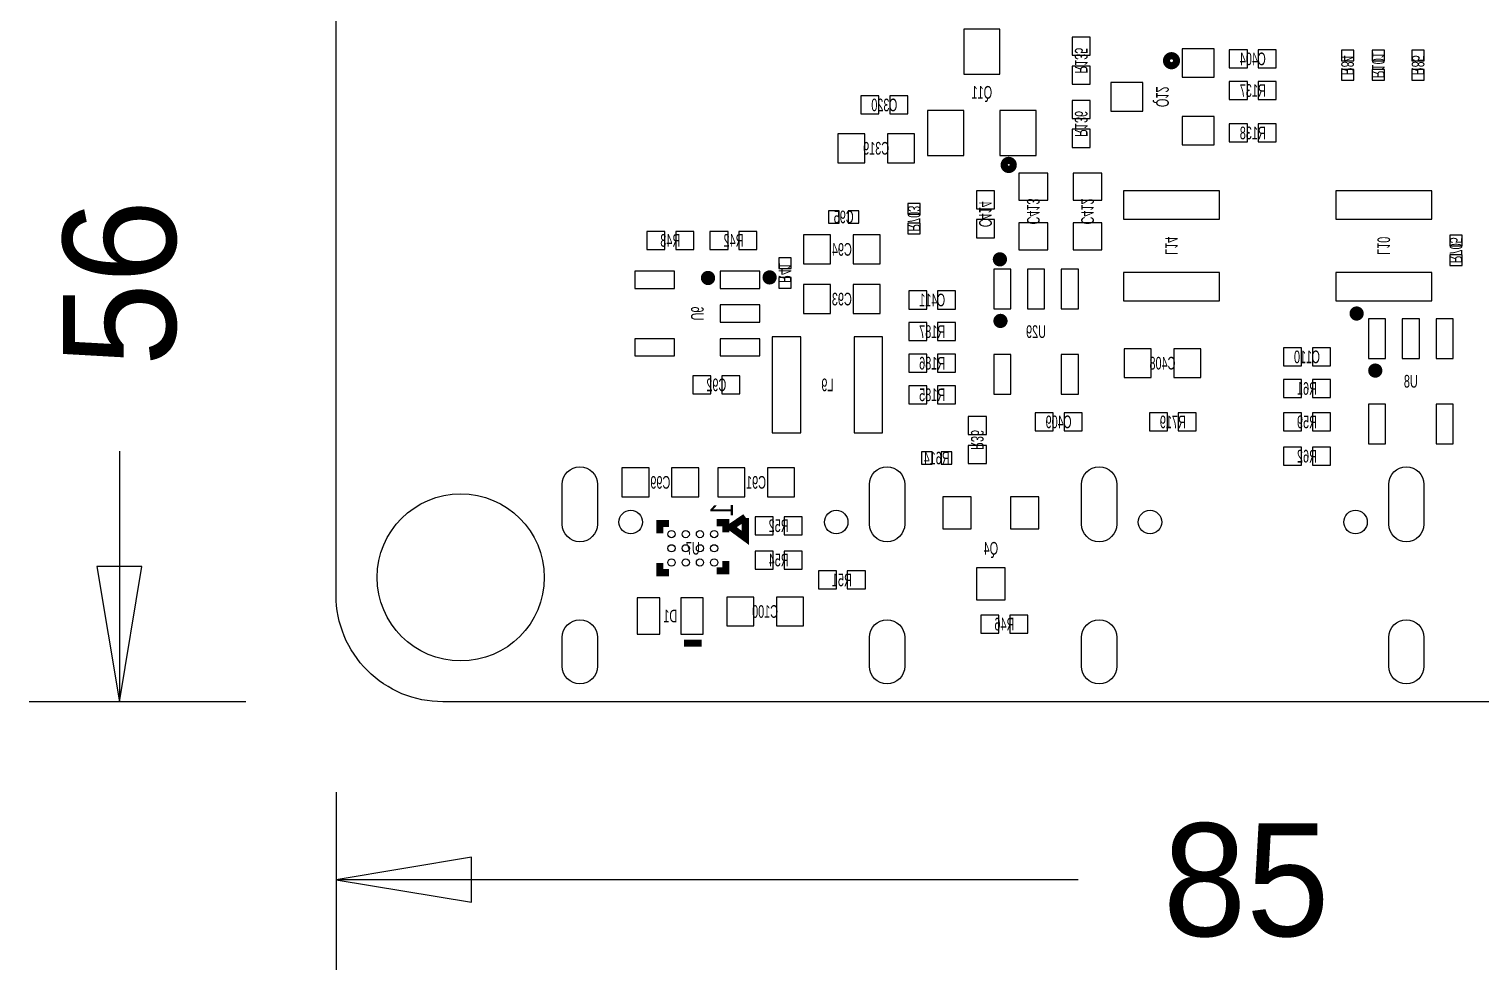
# Model space of a CAD drawing. Extents: x -9 to 288, y -8 to 181.
# Drawn here: x -8.64 to 32.2, y -7.54 to 18.92 of the extents above; entities that cross this region are included whole.
import ezdxf
from ezdxf.enums import TextEntityAlignment as Align

# ---------------------------------------------------------------- set-up
doc = ezdxf.new("R2010")
doc.units = 0
for name, color, linetype in [('BOARD_GEOMETRY_DIMENSION', 2, 'CONTINUOUS'), ('BOARD_GEOMETRY_OUTLINE', 3, 'CONTINUOUS'), ('PACKAGE_GEOMETRY_SILKSCREEN_B', 4, 'CONTINUOUS'), ('PIN_B', 5, 'CONTINUOUS'), ('REF_DES_SILKSCREEN_B', 6, 'CONTINUOUS')]:
    doc.layers.add(name, color=color, linetype=linetype)

msp = doc.modelspace()

# ---------------------------------------------------------------- linework, layer by layer
at = {"layer": 'BOARD_GEOMETRY_DIMENSION'}
for points in [[(-6.096, 7.05485), (-6.096, 0)], [(-2.54, 0), (-8.636, 0)], [(0, -2.54), (0, -7.5438)], [(20.87245, -5.0038), (0, -5.0038)]]:
    msp.add_lwpolyline(points, dxfattribs=at)
for points in [[(-6.731, 3.81), (-6.096, 0), (-5.461, 3.81)], [(3.81, -4.3688), (0, -5.0038), (3.81, -5.6388)]]:
    msp.add_lwpolyline(points, close=True, dxfattribs=at)
at = {"layer": 'BOARD_GEOMETRY_OUTLINE'}
msp.add_lwpolyline([(2.999994, 55.99999), (82.000014, 55.99999, -0.414214), (85.000008, 52.999996), (85.000008, 2.999994, -0.414214), (82.000014, 0), (2.999994, 0, -0.414214), (0, 2.999994), (0, 52.999996, -0.414214)], format="xyb", close=True, dxfattribs=at)
at = {"layer": 'PACKAGE_GEOMETRY_SILKSCREEN_B'}
for points, const_width in [([(23.636399, 18.034, 1), (23.3536, 18.033999, 1)], 0.2), ([(19.043904, 15.102078, 1), (18.789904, 15.102078, 1)], 0.2032), ([(18.769, 12.446, 1), (18.569001, 12.446001, 1)], 0.2), ([(10.559999, 11.922001, 1), (10.360001, 11.921999, 1)], 0.2), ([(12.292, 11.938, 1), (12.092001, 11.937999, 1)], 0.2), ([(28.802, 10.922, 1), (28.602001, 10.922001, 1)], 0.2), ([(18.784999, 10.713999, 1), (18.585001, 10.714001, 1)], 0.2), ([(29.325999, 9.316999, 1), (29.126001, 9.317001, 1)], 0.2)]:
    msp.add_lwpolyline(points, format="xyb", close=True, dxfattribs=dict(at, const_width=const_width))
at = {"layer": 'PACKAGE_GEOMETRY_SILKSCREEN_B', "const_width": 0.2}
for points in [[(9.36244, 5.013597), (9.104841, 5.013597), (9.104841, 4.740006)], [(10.702498, 5.038997), (10.960097, 5.038997), (10.960097, 4.765406)], [(11.510665, 5.1943), (11.095335, 4.9149), (11.510665, 4.6101), (11.510665, 5.1689)], [(9.36244, 3.6322), (9.104841, 3.6322), (9.104841, 3.905791)], [(10.702498, 3.683), (10.960097, 3.683), (10.960097, 3.956591)], [(10.283002, 1.651), (9.783001, 1.651)]]:
    msp.add_lwpolyline(points, dxfattribs=at)
at = {"layer": 'PIN_B'}
for points in [[(18.669, 17.653), (18.669, 18.923), (17.653, 18.923), (17.653, 17.653)], [(20.701, 18.1864), (21.209, 18.1864), (21.209, 18.6944), (20.701, 18.6944)], [(24.690997, 18.36801), (23.790999, 18.36801), (23.790999, 17.568012), (24.690997, 17.568012)], [(25.6286, 17.8308), (25.6286, 18.3388), (25.1206, 18.3388), (25.1206, 17.8308)], [(26.4414, 17.8308), (26.4414, 18.3388), (25.9334, 18.3388), (25.9334, 17.8308)], [(28.623, 18.332), (28.273, 18.332), (28.273, 18.032001), (28.623, 18.032001)], [(29.4866, 18.332), (29.1366, 18.332), (29.1366, 18.032001), (29.4866, 18.032001)], [(30.6042, 18.332), (30.2542, 18.332), (30.2542, 18.032001), (30.6042, 18.032001)], [(20.701, 17.3736), (21.209, 17.3736), (21.209, 17.8816), (20.701, 17.8816)], [(28.623, 17.781999), (28.273, 17.781999), (28.273, 17.482), (28.623, 17.482)], [(29.4866, 17.781999), (29.1366, 17.781999), (29.1366, 17.482), (29.4866, 17.482)], [(30.6042, 17.781999), (30.2542, 17.781999), (30.2542, 17.482), (30.6042, 17.482)], [(22.691001, 17.417999), (21.791003, 17.417999), (21.791003, 16.618001), (22.691001, 16.618001)], [(25.1206, 17.4498), (25.1206, 16.9418), (25.6286, 16.9418), (25.6286, 17.4498)], [(25.9334, 17.4498), (25.9334, 16.9418), (26.4414, 16.9418), (26.4414, 17.4498)], [(15.2654, 16.5354), (15.2654, 17.0434), (14.7574, 17.0434), (14.7574, 16.5354)], [(16.0782, 16.5354), (16.0782, 17.0434), (15.5702, 17.0434), (15.5702, 16.5354)], [(20.701, 16.4084), (21.209, 16.4084), (21.209, 16.9164), (20.701, 16.9164)], [(17.653, 15.367), (17.653, 16.637), (16.637, 16.637), (16.637, 15.367)], [(19.685, 15.367), (19.685, 16.637), (18.669, 16.637), (18.669, 15.367)], [(24.690997, 16.467988), (23.790999, 16.467988), (23.790999, 15.66799), (24.690997, 15.66799)], [(14.8717, 15.1638), (14.8717, 15.9766), (14.1097, 15.9766), (14.1097, 15.1638)], [(16.2687, 15.1638), (16.2687, 15.9766), (15.5067, 15.9766), (15.5067, 15.1638)], [(20.701, 15.5956), (21.209, 15.5956), (21.209, 16.1036), (20.701, 16.1036)], [(25.6286, 15.748), (25.6286, 16.256), (25.1206, 16.256), (25.1206, 15.748)], [(26.4414, 15.748), (26.4414, 16.256), (25.9334, 16.256), (25.9334, 15.748)], [(20.0152, 14.8717), (19.2024, 14.8717), (19.2024, 14.1097), (20.0152, 14.1097)], [(21.5392, 14.8717), (20.7264, 14.8717), (20.7264, 14.1097), (21.5392, 14.1097)], [(18.5166, 14.3764), (18.0086, 14.3764), (18.0086, 13.8684), (18.5166, 13.8684)], [(22.145003, 14.377111), (22.145003, 13.577113), (24.844997, 13.577113), (24.844997, 14.377111)], [(28.114003, 14.377111), (28.114003, 13.577113), (30.813997, 13.577113), (30.813997, 14.377111)], [(16.081, 13.714001), (16.431, 13.714001), (16.431, 14.014), (16.081, 14.014)], [(14.149799, 13.464799), (14.149799, 13.814798), (13.8498, 13.814798), (13.8498, 13.464799)], [(14.6998, 13.464799), (14.6998, 13.814798), (14.399801, 13.814798), (14.399801, 13.464799)], [(18.5166, 13.5636), (18.0086, 13.5636), (18.0086, 13.0556), (18.5166, 13.0556)], [(9.2456, 12.7254), (9.2456, 13.2334), (8.7376, 13.2334), (8.7376, 12.7254)], [(10.0584, 12.7254), (10.0584, 13.2334), (9.5504, 13.2334), (9.5504, 12.7254)], [(10.5156, 13.2334), (10.5156, 12.7254), (11.0236, 12.7254), (11.0236, 13.2334)], [(11.3284, 13.2334), (11.3284, 12.7254), (11.8364, 12.7254), (11.8364, 13.2334)], [(13.9065, 12.319), (13.9065, 13.1318), (13.1445, 13.1318), (13.1445, 12.319)], [(15.3035, 12.319), (15.3035, 13.1318), (14.5415, 13.1318), (14.5415, 12.319)], [(16.081, 13.164), (16.431, 13.164), (16.431, 13.463999), (16.081, 13.463999)], [(20.0152, 13.4747), (19.2024, 13.4747), (19.2024, 12.7127), (20.0152, 12.7127)], [(21.5392, 13.4747), (20.7264, 13.4747), (20.7264, 12.7127), (21.5392, 12.7127)], [(31.321, 12.825001), (31.671, 12.825001), (31.671, 13.125), (31.321, 13.125)], [(12.7988, 12.49), (12.4488, 12.49), (12.4488, 12.190001), (12.7988, 12.190001)], [(31.321, 12.275), (31.671, 12.275), (31.671, 12.574999), (31.321, 12.574999)], [(9.5188, 12.113301), (8.4012, 12.113301), (8.4012, 11.630701), (9.5188, 11.630701)], [(11.9188, 12.113301), (10.8012, 12.113301), (10.8012, 11.630701), (11.9188, 11.630701)], [(12.7988, 11.939999), (12.4488, 11.939999), (12.4488, 11.64), (12.7988, 11.64)], [(18.493699, 12.1728), (18.493699, 11.0552), (18.976299, 11.0552), (18.976299, 12.1728)], [(19.4437, 12.1728), (19.4437, 11.0552), (19.9263, 11.0552), (19.9263, 12.1728)], [(20.393701, 12.1728), (20.393701, 11.0552), (20.876301, 11.0552), (20.876301, 12.1728)], [(22.145003, 12.076887), (22.145003, 11.276889), (24.844997, 11.276889), (24.844997, 12.076887)], [(28.114003, 12.076887), (28.114003, 11.276889), (30.813997, 11.276889), (30.813997, 12.076887)], [(13.9065, 10.922), (13.9065, 11.7348), (13.1445, 11.7348), (13.1445, 10.922)], [(15.3035, 10.922), (15.3035, 11.7348), (14.5415, 11.7348), (14.5415, 10.922)], [(16.6116, 11.049), (16.6116, 11.557), (16.1036, 11.557), (16.1036, 11.049)], [(17.4244, 11.049), (17.4244, 11.557), (16.9164, 11.557), (16.9164, 11.049)], [(11.9188, 11.1633), (10.8012, 11.1633), (10.8012, 10.6807), (11.9188, 10.6807)], [(16.6116, 10.16), (16.6116, 10.668), (16.1036, 10.668), (16.1036, 10.16)], [(17.4244, 10.16), (17.4244, 10.668), (16.9164, 10.668), (16.9164, 10.16)], [(29.034699, 10.7758), (29.034699, 9.6582), (29.517299, 9.6582), (29.517299, 10.7758)], [(29.9847, 10.7758), (29.9847, 9.6582), (30.4673, 9.6582), (30.4673, 10.7758)], [(30.934701, 10.7758), (30.934701, 9.6582), (31.417301, 9.6582), (31.417301, 10.7758)], [(9.5188, 10.213299), (8.4012, 10.213299), (8.4012, 9.730699), (9.5188, 9.730699)], [(11.9188, 10.213299), (10.8012, 10.213299), (10.8012, 9.730699), (11.9188, 9.730699)], [(13.067487, 10.265397), (12.267489, 10.265397), (12.267489, 7.565403), (13.067487, 7.565403)], [(15.367711, 10.265397), (14.567713, 10.265397), (14.567713, 7.565403), (15.367711, 7.565403)], [(22.1615, 9.9314), (22.1615, 9.1186), (22.9235, 9.1186), (22.9235, 9.9314)], [(23.5585, 9.9314), (23.5585, 9.1186), (24.3205, 9.1186), (24.3205, 9.9314)], [(27.1526, 9.4488), (27.1526, 9.9568), (26.6446, 9.9568), (26.6446, 9.4488)], [(27.9654, 9.4488), (27.9654, 9.9568), (27.4574, 9.9568), (27.4574, 9.4488)], [(16.1036, 9.779), (16.1036, 9.271), (16.6116, 9.271), (16.6116, 9.779)], [(16.9164, 9.779), (16.9164, 9.271), (17.4244, 9.271), (17.4244, 9.779)], [(18.493699, 9.7728), (18.493699, 8.6552), (18.976299, 8.6552), (18.976299, 9.7728)], [(20.393701, 9.7728), (20.393701, 8.6552), (20.876301, 8.6552), (20.876301, 9.7728)], [(10.033, 9.1694), (10.033, 8.6614), (10.541, 8.6614), (10.541, 9.1694)], [(10.8458, 9.1694), (10.8458, 8.6614), (11.3538, 8.6614), (11.3538, 9.1694)], [(27.1526, 8.5598), (27.1526, 9.0678), (26.6446, 9.0678), (26.6446, 8.5598)], [(27.9654, 8.5598), (27.9654, 9.0678), (27.4574, 9.0678), (27.4574, 8.5598)], [(16.1036, 8.89), (16.1036, 8.382), (16.6116, 8.382), (16.6116, 8.89)], [(16.9164, 8.89), (16.9164, 8.382), (17.4244, 8.382), (17.4244, 8.89)], [(29.034699, 8.3758), (29.034699, 7.2582), (29.517299, 7.2582), (29.517299, 8.3758)], [(30.934701, 8.3758), (30.934701, 7.2582), (31.417301, 7.2582), (31.417301, 8.3758)], [(18.288, 8.0264), (17.78, 8.0264), (17.78, 7.5184), (18.288, 7.5184)], [(20.1676, 7.62), (20.1676, 8.128), (19.6596, 8.128), (19.6596, 7.62)], [(20.9804, 7.62), (20.9804, 8.128), (20.4724, 8.128), (20.4724, 7.62)], [(22.8727, 8.128), (22.8727, 7.62), (23.3807, 7.62), (23.3807, 8.128)], [(23.6855, 8.128), (23.6855, 7.62), (24.1935, 7.62), (24.1935, 8.128)], [(27.1526, 7.62), (27.1526, 8.128), (26.6446, 8.128), (26.6446, 7.62)], [(27.9654, 7.62), (27.9654, 8.128), (27.4574, 8.128), (27.4574, 7.62)], [(16.765999, 6.682999), (16.765999, 7.032998), (16.466, 7.032998), (16.466, 6.682999)], [(17.316, 6.682999), (17.316, 7.032998), (17.016001, 7.032998), (17.016001, 6.682999)], [(18.288, 7.2136), (17.78, 7.2136), (17.78, 6.7056), (18.288, 6.7056)], [(27.1526, 6.6548), (27.1526, 7.1628), (26.6446, 7.1628), (26.6446, 6.6548)], [(27.9654, 6.6548), (27.9654, 7.1628), (27.4574, 7.1628), (27.4574, 6.6548)], [(8.8011, 5.7658), (8.8011, 6.5786), (8.0391, 6.5786), (8.0391, 5.7658)], [(10.1981, 5.7658), (10.1981, 6.5786), (9.4361, 6.5786), (9.4361, 5.7658)], [(10.7315, 6.5786), (10.7315, 5.7658), (11.4935, 5.7658), (11.4935, 6.5786)], [(12.1285, 6.5786), (12.1285, 5.7658), (12.8905, 5.7658), (12.8905, 6.5786)], [(17.06499, 5.767997), (17.06499, 4.867999), (17.864988, 4.867999), (17.864988, 5.767997)], [(18.965012, 5.767997), (18.965012, 4.867999), (19.76501, 4.867999), (19.76501, 5.767997)], [(11.7856, 5.207), (11.7856, 4.699), (12.2936, 4.699), (12.2936, 5.207)], [(12.5984, 5.207), (12.5984, 4.699), (13.1064, 4.699), (13.1064, 5.207)], [(12.2936, 3.7338), (12.2936, 4.2418), (11.7856, 4.2418), (11.7856, 3.7338)], [(13.1064, 3.7338), (13.1064, 4.2418), (12.5984, 4.2418), (12.5984, 3.7338)], [(14.0716, 3.175), (14.0716, 3.683), (13.5636, 3.683), (13.5636, 3.175)], [(14.8844, 3.175), (14.8844, 3.683), (14.3764, 3.683), (14.3764, 3.175)], [(18.015001, 3.768001), (18.015001, 2.868003), (18.814999, 2.868003), (18.814999, 3.768001)], [(9.102999, 1.905), (9.102999, 2.921), (8.467999, 2.921), (8.467999, 1.905)], [(10.328001, 1.905), (10.328001, 2.921), (9.693001, 2.921), (9.693001, 1.905)], [(10.9855, 2.9464), (10.9855, 2.1336), (11.7475, 2.1336), (11.7475, 2.9464)], [(12.3825, 2.9464), (12.3825, 2.1336), (13.1445, 2.1336), (13.1445, 2.9464)], [(18.1356, 2.4384), (18.1356, 1.9304), (18.6436, 1.9304), (18.6436, 2.4384)], [(18.9484, 2.4384), (18.9484, 1.9304), (19.4564, 1.9304), (19.4564, 2.4384)]]:
    msp.add_lwpolyline(points, close=True, dxfattribs=at)
for points in [[(7.351301, 6.114999), (7.351301, 4.997399, -1), (6.360701, 4.997399), (6.360701, 6.114999, -1)], [(15.991299, 6.114999), (15.991299, 4.997399, -1), (15.000699, 4.997399), (15.000699, 6.114999, -1)], [(21.956301, 6.114999), (21.956301, 4.997399, -1), (20.965701, 4.997399), (20.965701, 6.114999, -1)], [(30.596299, 6.114999), (30.596299, 4.997399, -1), (29.605699, 4.997399), (29.605699, 6.114999, -1)], [(7.351301, 1.8126), (7.351301, 0.9998, -1), (6.360701, 0.9998), (6.360701, 1.8126, -1)], [(15.991299, 1.8126), (15.991299, 0.9998, -1), (15.000699, 0.9998), (15.000699, 1.8126, -1)], [(21.956301, 1.8126), (21.956301, 0.9998, -1), (20.965701, 0.9998), (20.965701, 1.8126, -1)], [(30.596299, 1.8126), (30.596299, 0.9998, -1), (29.605699, 0.9998), (29.605699, 1.8126, -1)]]:
    msp.add_lwpolyline(points, format="xyb", close=True, dxfattribs=at)
for centre, radius in [((3.505205, 3.49819), 2.35), ((8.286001, 5.0562), 0.3302), ((14.065999, 5.0562), 0.3302), ((22.891001, 5.0562), 0.3302), ((28.670999, 5.0562), 0.3302), ((9.433001, 4.717999), 0.1016), ((9.833, 4.717999), 0.1016), ((10.233, 4.717999), 0.1016), ((10.632999, 4.717999), 0.1016), ((9.433001, 4.318), 0.1016), ((9.833, 4.318), 0.1016), ((10.233, 4.318), 0.1016), ((10.632999, 4.318), 0.1016), ((9.433001, 3.918001), 0.1016), ((9.833, 3.918001), 0.1016), ((10.233, 3.918001), 0.1016), ((10.632999, 3.918001), 0.1016)]:
    msp.add_circle(centre, radius, dxfattribs=at)

# ---------------------------------------------------------------- texts
at = {"layer": 'BOARD_GEOMETRY_DIMENSION', "width": 0.992}
msp.add_text('56', height=3.175, rotation=90, dxfattribs=at).set_placement((-4.5085, 9.4361))
msp.add_text('85', height=3.175, dxfattribs=at).set_placement((23.2537, -6.5913))
at = {"layer": 'PACKAGE_GEOMETRY_SILKSCREEN_B', "text_generation_flag": 2, "width": 0.8}
msp.add_text('1', height=0.635, rotation=90, dxfattribs=at).set_placement((11.1633, 5.588))
at = {"layer": 'REF_DES_SILKSCREEN_B', "text_generation_flag": 2, "width": 0.642857}
for s, p in [('R135', (20.7772, 18.034)), ('R84', (28.2702, 17.907)), ('R101', (29.1338, 17.907)), ('R85', (30.2514, 17.907)), ('Q12', (23.0632, 17.018)), ('R136', (20.7772, 16.256)), ('R703', (16.0782, 13.589)), ('C414', (18.0848, 13.716)), ('C413', (19.431, 13.7922)), ('C412', (20.955, 13.7922)), ('L14', (23.3172, 12.827)), ('L10', (29.2862, 12.827)), ('R705', (31.3182, 12.7)), ('R41', (12.446, 12.065)), ('U6', (9.9822, 10.922)), ('R36', (17.8562, 7.366))]:
    msp.add_text(s, height=0.3556, rotation=270, dxfattribs=at).set_placement(p, align=Align.CENTER)
for s, p in [('C404', (25.781, 17.907)), ('Q11', (18.161, 16.9672)), ('R137', (25.781, 17.018)), ('C320', (15.4178, 16.6116)), ('R138', (25.781, 15.8242)), ('C319', (15.1892, 15.3924)), ('C95', (14.2748, 13.462)), ('R43', (9.398, 12.8016)), ('R42', (11.176, 12.8016)), ('C94', (14.224, 12.5476)), ('C93', (14.224, 11.1506)), ('C411', (16.764, 11.1252)), ('R187', (16.764, 10.2362)), ('U29', (19.685, 10.2362)), ('C110', (27.305, 9.525)), ('R186', (16.764, 9.3472)), ('C408', (23.241, 9.3472)), ('C92', (10.6934, 8.7376)), ('L9', (13.8176, 8.7376)), ('R61', (27.305, 8.636)), ('U8', (30.226, 8.8392)), ('R185', (16.764, 8.4582)), ('C409', (20.32, 7.6962)), ('R719', (23.5331, 7.6962)), ('R59', (27.305, 7.6962)), ('R614', (16.891, 6.6802)), ('R62', (27.305, 6.731)), ('C99', (9.1186, 5.9944)), ('C91', (11.811, 5.9944)), ('R52', (12.446, 4.7752)), ('U7', (10.033, 4.1402)), ('Q4', (18.415, 4.1402)), ('R54', (12.446, 3.81)), ('R51', (14.224, 3.2512)), ('D1', (9.398, 2.2352)), ('C100', (12.065, 2.3622)), ('R46', (18.796, 2.0066))]:
    msp.add_text(s, height=0.3556, dxfattribs=at).set_placement(p, align=Align.CENTER)

doc.saveas('drawing.dxf')
